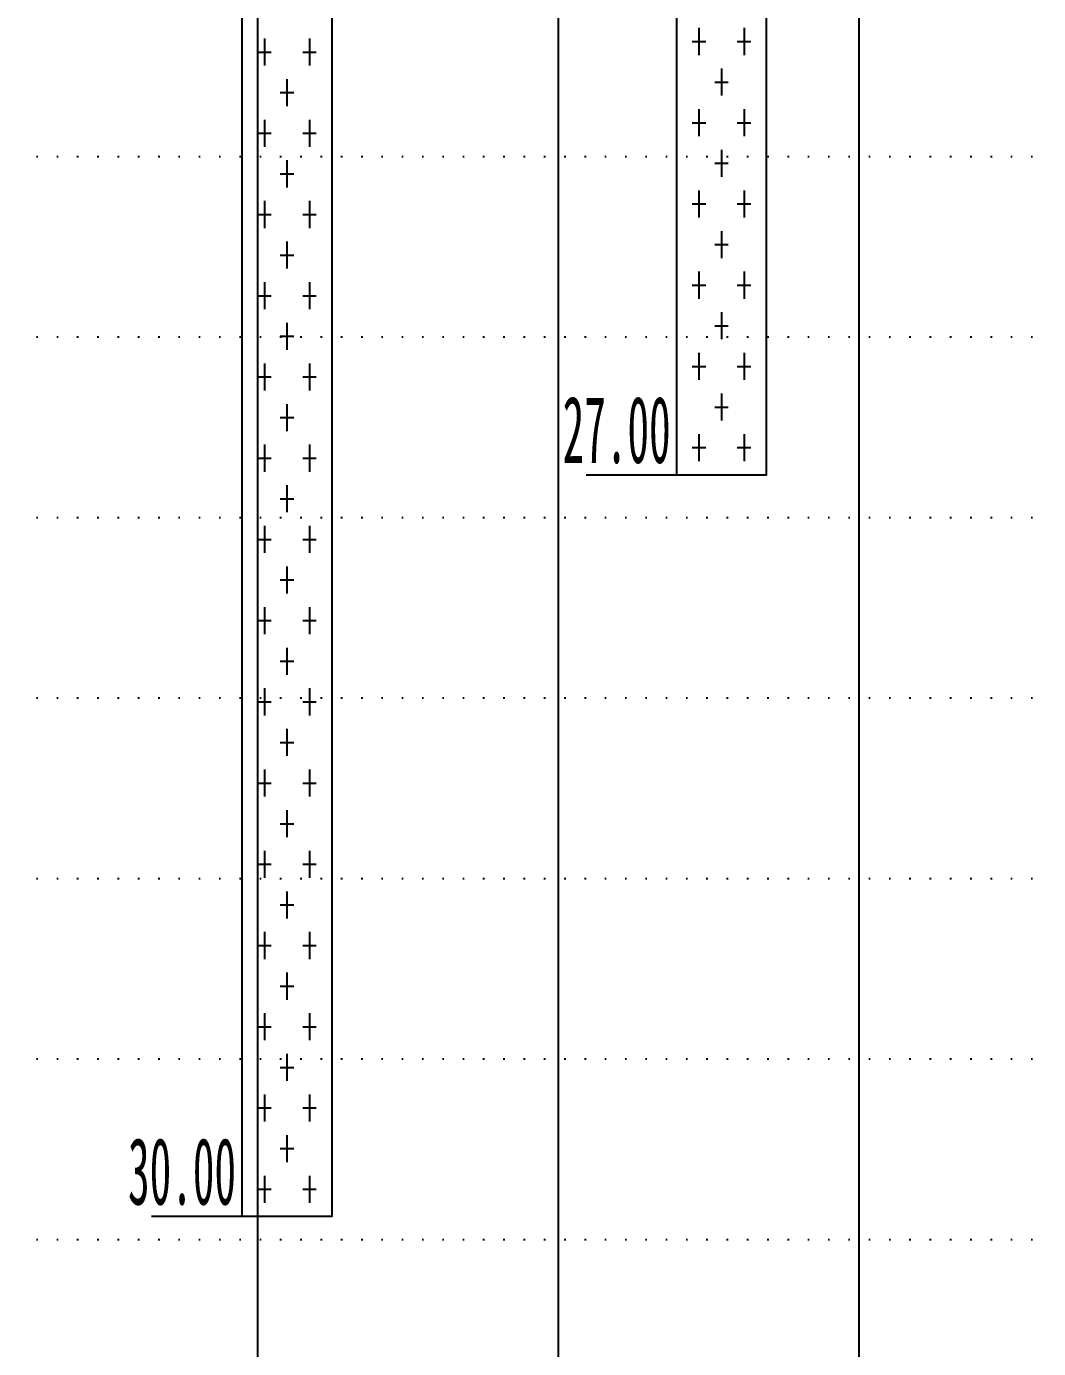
# Model space of a CAD drawing. Header units: millimetres. Extents: x -1499 to 6658, y -12483 to -6008.
# Drawn here: x 1340.8 to 1408.1, y -11208.3 to -11120.4 of the extents above; entities that cross this region are included whole.
import ezdxf

# ---------------------------------------------------------------- set-up
doc = ezdxf.new("R2010")
doc.units = ezdxf.units.MM
doc.linetypes.add('A-DOTLN01H', pattern=[0.125, 0, -0.125])
for name, color, linetype in [('CR-GRID', 56, 'A-DOTLN01H'), ('Layer', 7, 'Continuous'), ('수직그리드', 1, 'Continuous')]:
    doc.layers.add(name, color=color, linetype=linetype)
doc.styles.add('굴림체', font='굴림체')

# ---------------------------------------------------------------- blocks, each defined once
blk = doc.blocks.new('TB-4')
at = {"layer": 'Layer'}
for points in [[(-1, -15), (-1, -30), (1, -30), (1, -15), (-1, -15)], [(-0.5, -16.95), (-0.5, -17.25)], [(0.5, -16.95), (0.5, -17.25)], [(-0.65, -17.1), (-0.35, -17.1)], [(0.35, -17.1), (0.65, -17.1)], [(0, -17.4), (0, -17.7)], [(-0.15, -17.55), (0.15, -17.55)], [(-0.5, -17.85), (-0.5, -18.15)], [(0.5, -17.85), (0.5, -18.15)], [(-0.65, -18), (-0.35, -18)], [(0.35, -18), (0.65, -18)], [(0, -18.3), (0, -18.6)], [(-0.15, -18.45), (0.15, -18.45)], [(-0.5, -18.75), (-0.5, -19.05)], [(0.5, -18.75), (0.5, -19.05)], [(-0.65, -18.9), (-0.35, -18.9)], [(0.35, -18.9), (0.65, -18.9)], [(0, -19.2), (0, -19.5)], [(-0.15, -19.35), (0.15, -19.35)], [(-0.5, -19.65), (-0.5, -19.95)], [(0.5, -19.65), (0.5, -19.95)], [(-0.65, -19.8), (-0.35, -19.8)], [(0.35, -19.8), (0.65, -19.8)], [(0, -20.1), (0, -20.4)], [(-0.15, -20.25), (0.15, -20.25)], [(-0.5, -20.55), (-0.5, -20.85)], [(0.5, -20.55), (0.5, -20.85)], [(-0.65, -20.7), (-0.35, -20.7)], [(0.35, -20.7), (0.65, -20.7)], [(0, -21), (0, -21.3)], [(-0.15, -21.15), (0.15, -21.15)], [(-0.5, -21.45), (-0.5, -21.75)], [(0.5, -21.45), (0.5, -21.75)], [(-0.65, -21.6), (-0.35, -21.6)], [(0.35, -21.6), (0.65, -21.6)], [(0, -21.9), (0, -22.2)], [(-0.15, -22.05), (0.15, -22.05)], [(-0.5, -22.35), (-0.5, -22.65)], [(0.5, -22.35), (0.5, -22.65)], [(-0.65, -22.5), (-0.35, -22.5)], [(0.35, -22.5), (0.65, -22.5)], [(0, -22.8), (0, -23.1)], [(-0.15, -22.95), (0.15, -22.95)], [(-0.5, -23.25), (-0.5, -23.55)], [(0.5, -23.25), (0.5, -23.55)], [(-0.65, -23.4), (-0.35, -23.4)], [(0.35, -23.4), (0.65, -23.4)], [(0, -23.7), (0, -24)], [(-0.15, -23.85), (0.15, -23.85)], [(-0.5, -24.15), (-0.5, -24.45)], [(0.5, -24.15), (0.5, -24.45)], [(-0.65, -24.3), (-0.35, -24.3)], [(0.35, -24.3), (0.65, -24.3)], [(0, -24.6), (0, -24.9)], [(-0.15, -24.75), (0.15, -24.75)], [(-0.5, -25.05), (-0.5, -25.35)], [(0.5, -25.05), (0.5, -25.35)], [(-0.65, -25.2), (-0.35, -25.2)], [(0.35, -25.2), (0.65, -25.2)], [(0, -25.5), (0, -25.8)], [(-0.15, -25.65), (0.15, -25.65)], [(-0.5, -25.95), (-0.5, -26.25)], [(0.5, -25.95), (0.5, -26.25)], [(-0.65, -26.1), (-0.35, -26.1)], [(0.35, -26.1), (0.65, -26.1)], [(0, -26.4), (0, -26.7)], [(-0.15, -26.55), (0.15, -26.55)], [(-0.5, -26.85), (-0.5, -27.15)], [(0.5, -26.85), (0.5, -27.15)], [(-0.65, -27), (-0.35, -27)], [(0.35, -27), (0.65, -27)], [(0, -27.3), (0, -27.6)], [(-0.15, -27.45), (0.15, -27.45)], [(-0.5, -27.75), (-0.5, -28.05)], [(0.5, -27.75), (0.5, -28.05)], [(-0.65, -27.9), (-0.35, -27.9)], [(0.35, -27.9), (0.65, -27.9)], [(0, -28.2), (0, -28.5)], [(-0.15, -28.35), (0.15, -28.35)], [(-0.5, -28.65), (-0.5, -28.95)], [(0.5, -28.65), (0.5, -28.95)], [(-0.65, -28.8), (-0.35, -28.8)], [(0.35, -28.8), (0.65, -28.8)], [(0, -29.1), (0, -29.4)], [(-0.15, -29.25), (0.15, -29.25)], [(-0.5, -29.55), (-0.5, -29.85)], [(0.5, -29.55), (0.5, -29.85)], [(-0.65, -29.7), (-0.35, -29.7)], [(0.35, -29.7), (0.65, -29.7)], [(-3, -30), (-1, -30)]]:
    blk.add_lwpolyline(points, dxfattribs=at)
at = {"layer": 'Layer', "style": '굴림체'}
blk.add_text(' 30.00', height=0.74074, dxfattribs=at).set_placement((-4, -29.8704))
blk = doc.blocks.new('TB-5')
at = {"layer": 'Layer'}
for points in [[(-1, -12.9), (-1, -27), (1, -27), (1, -12.9), (-1, -12.9)], [(-0.5, -22.05), (-0.5, -22.35)], [(0.5, -22.05), (0.5, -22.35)], [(-0.65, -22.2), (-0.35, -22.2)], [(0.35, -22.2), (0.65, -22.2)], [(0, -22.5), (0, -22.8)], [(-0.15, -22.65), (0.15, -22.65)], [(-0.5, -22.95), (-0.5, -23.25)], [(0.5, -22.95), (0.5, -23.25)], [(-0.65, -23.1), (-0.35, -23.1)], [(0.35, -23.1), (0.65, -23.1)], [(0, -23.4), (0, -23.7)], [(-0.15, -23.55), (0.15, -23.55)], [(-0.5, -23.85), (-0.5, -24.15)], [(0.5, -23.85), (0.5, -24.15)], [(-0.65, -24), (-0.35, -24)], [(0.35, -24), (0.65, -24)], [(0, -24.3), (0, -24.6)], [(-0.15, -24.45), (0.15, -24.45)], [(-0.5, -24.75), (-0.5, -25.05)], [(0.5, -24.75), (0.5, -25.05)], [(-0.65, -24.9), (-0.35, -24.9)], [(0.35, -24.9), (0.65, -24.9)], [(0, -25.2), (0, -25.5)], [(-0.15, -25.35), (0.15, -25.35)], [(-0.5, -25.65), (-0.5, -25.95)], [(0.5, -25.65), (0.5, -25.95)], [(-0.65, -25.8), (-0.35, -25.8)], [(0.35, -25.8), (0.65, -25.8)], [(0, -26.1), (0, -26.4)], [(-0.15, -26.25), (0.15, -26.25)], [(-0.5, -26.55), (-0.5, -26.85)], [(0.5, -26.55), (0.5, -26.85)], [(-0.65, -26.7), (-0.35, -26.7)], [(0.35, -26.7), (0.65, -26.7)], [(-3, -27), (-1, -27)]]:
    blk.add_lwpolyline(points, dxfattribs=at)
at = {"layer": 'Layer', "style": '굴림체'}
blk.add_text(' 27.00', height=0.74074, dxfattribs=at).set_placement((-4, -26.8704))

msp = doc.modelspace()

# ---------------------------------------------------------------- linework, layer by layer
at = {"layer": 'CR-GRID', "linetype": 'A-DOTLN01H', "ltscale": 10}
for p, q in [((696.157, -11129.058), (5436.157, -11129.058)), ((696.157, -11141.058), (5436.157, -11141.058)), ((696.157, -11165.058), (5436.157, -11165.058)), ((696.157, -11177.058), (5436.157, -11177.058)), ((696.157, -11189.058), (6636.157, -11189.058)), ((696.157, -11201.058), (6636.157, -11201.058))]:
    msp.add_line(p, q, dxfattribs=at)
at = {"layer": 'CR-GRID', "color": 6, "linetype": 'A-DOTLN01H', "ltscale": 10}
msp.add_line((696.157, -11153.058), (5436.157, -11153.058), dxfattribs=at)
at = {"layer": '수직그리드'}
for p, q in [((1396.157, -10964.664), (1396.157, -11873.058)), ((1356.157, -11015.622), (1356.157, -11873.058)), ((1376.157, -11016.198), (1376.157, -11873.058))]:
    msp.add_line(p, q, dxfattribs=at)

# ---------------------------------------------------------------- block references
at = {"xscale": 3, "yscale": 6, "zscale": 3}
for name, p in [('TB-5', (1387.017, -10988.215)), ('TB-4', (1358.117, -11019.515))]:
    msp.add_blockref(name, p, dxfattribs=at)

doc.saveas('drawing.dxf')
